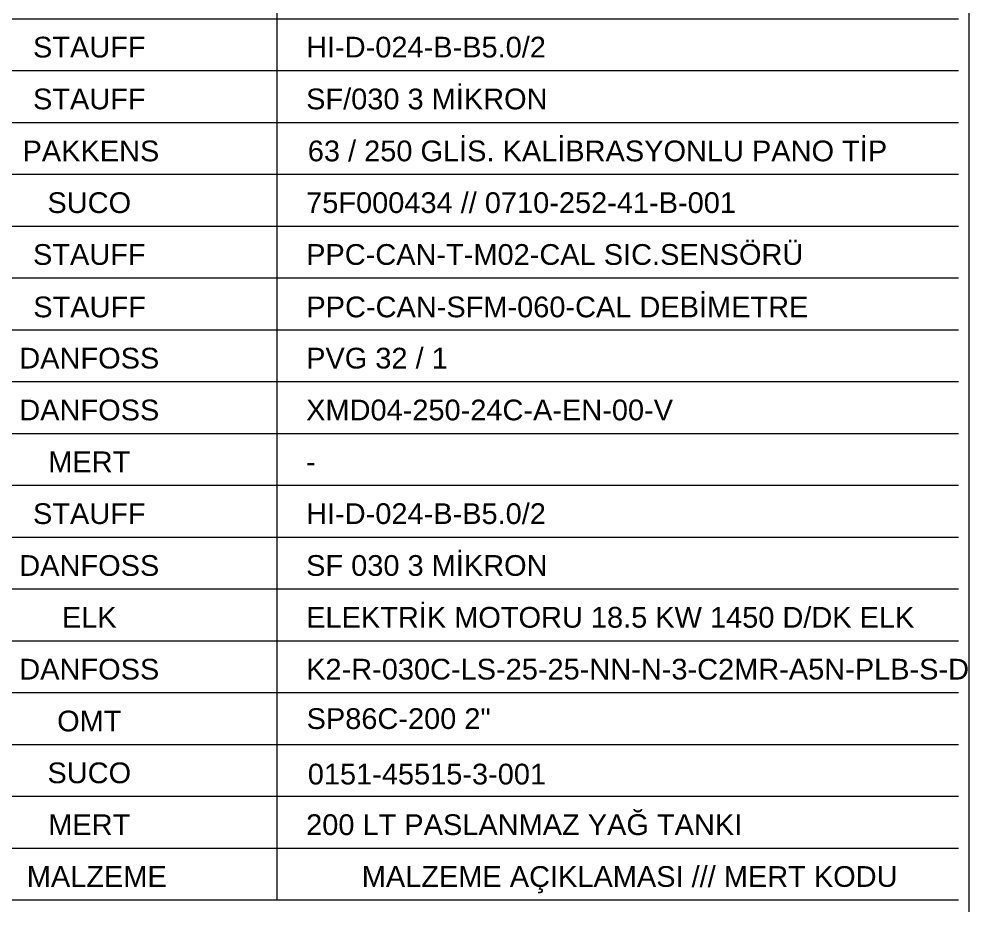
# Model space of a CAD drawing. Header units: inches. Extents: x -45549 to -45252, y 2679 to 2889.
# Drawn here: x -45298.03 to -45252.06, y 2702.66 to 2745.58 of the extents above; entities that cross this region are included whole.
import ezdxf
from ezdxf.enums import TextEntityAlignment as Align

# ---------------------------------------------------------------- set-up
doc = ezdxf.new("R2010")
doc.units = ezdxf.units.IN
doc.header["$MEASUREMENT"] = 0
doc.styles.get("Standard").update_dxf_attribs({"font": 'arial.ttf'})

msp = doc.modelspace()

# ---------------------------------------------------------------- linework, layer by layer
at = {"color": 3, "lineweight": 0}
msp.add_line((-45252.058, 2889.31), (-45252.058, 2679.31), dxfattribs=at)
at = {"color": 0, "lineweight": 0}
for p, q in [((-45285.533, 2740.565), (-45285.533, 2798.252)), ((-45252.566, 2745.581), (-45340.852, 2745.581)), ((-45252.566, 2743.073), (-45340.852, 2743.073)), ((-45252.566, 2740.565), (-45340.852, 2740.565)), ((-45252.566, 2740.565), (-45340.852, 2740.565)), ((-45285.533, 2710.468), (-45285.533, 2740.565)), ((-45252.566, 2738.057), (-45340.852, 2738.057)), ((-45252.566, 2735.549), (-45340.852, 2735.549)), ((-45252.566, 2733.041), (-45340.852, 2733.041)), ((-45285.533, 2702.943), (-45285.533, 2733.041)), ((-45252.566, 2730.533), (-45340.852, 2730.533)), ((-45252.566, 2728.024), (-45340.852, 2728.024)), ((-45252.566, 2725.516), (-45340.852, 2725.516)), ((-45252.566, 2723.008), (-45340.852, 2723.008)), ((-45252.566, 2720.5), (-45340.852, 2720.5)), ((-45252.566, 2717.992), (-45340.852, 2717.992)), ((-45252.566, 2715.484), (-45340.852, 2715.484)), ((-45252.566, 2712.976), (-45340.852, 2712.976)), ((-45252.566, 2710.468), (-45340.852, 2710.468)), ((-45252.566, 2707.96), (-45340.852, 2707.96)), ((-45252.566, 2705.451), (-45340.852, 2705.451)), ((-45252.566, 2702.943), (-45340.852, 2702.943))]:
    msp.add_line(p, q, dxfattribs=at)

# ---------------------------------------------------------------- texts
for s, p in [('STAUFF', (-45294.633, 2743.719)), ('STAUFF', (-45294.633, 2741.211)), ('PAKKENS', (-45294.554, 2738.696)), ('SUCO', (-45294.633, 2736.194)), ('STAUFF', (-45294.633, 2733.686)), ('STAUFF', (-45294.62, 2731.148)), ('DANFOSS', (-45294.633, 2728.67)), ('DANFOSS', (-45294.633, 2726.162)), ('MERT', (-45294.633, 2723.654)), ('STAUFF', (-45294.633, 2721.146)), ('DANFOSS', (-45294.633, 2718.638)), ('ELK', (-45294.633, 2716.13)), ('DANFOSS', (-45294.633, 2713.621)), ('OMT', (-45294.633, 2711.113)), ('SUCO', (-45294.633, 2708.605)), ('MERT', (-45294.633, 2706.097))]:
    msp.add_text(s, height=1.0032, dxfattribs=at).set_placement(p, align=Align.CENTER)
for s, height, p in [('HI-D-024-B-B5.0/2', 1.00324, (-45284.138, 2743.719)), ('SF/030 3 MİKRON', 1.00324, (-45284.138, 2741.211)), ('63 / 250 GLİS. KALİBRASYONLU PANO TİP', 1.00324, (-45284.058, 2738.696)), ('75F000434 // 0710-252-41-B-001', 1.00324, (-45284.138, 2736.194)), ('PPC-CAN-T-M02-CAL SIC.SENSÖRÜ', 1.00324, (-45284.138, 2733.686)), ('PPC-CAN-SFM-060-CAL DEBİMETRE', 1.00324, (-45284.125, 2731.148)), ('PVG 32 / 1', 1.0032, (-45284.138, 2728.67)), ('XMD04-250-24C-A-EN-00-V', 1.00324, (-45284.138, 2726.162)), ('-', 1.003, (-45284.138, 2723.654)), ('HI-D-024-B-B5.0/2', 1.00324, (-45284.138, 2721.146)), ('SF 030 3 MİKRON', 1.00324, (-45284.138, 2718.638)), ('ELEKTRİK MOTORU 18.5 KW 1450 D/DK ELK', 1.00324, (-45284.138, 2716.13)), ('K2-R-030C-LS-25-25-NN-N-3-C2MR-A5N-PLB-S-D', 1.00324, (-45284.138, 2713.621)), ('SP86C-200 2"', 1.00324, (-45284.116, 2711.229)), ('0151-45515-3-001', 1.00324, (-45284.058, 2708.545)), ('200 LT PASLANMAZ YAĞ TANKI', 1.00324, (-45284.138, 2706.097)), ('MALZEME', 1.0032, (-45297.658, 2703.589)), ('MALZEME AÇIKLAMASI /// MERT KODU', 1.00324, (-45281.446, 2703.589))]:
    msp.add_text(s, height=height, dxfattribs=at).set_placement(p)

doc.saveas('drawing.dxf')
